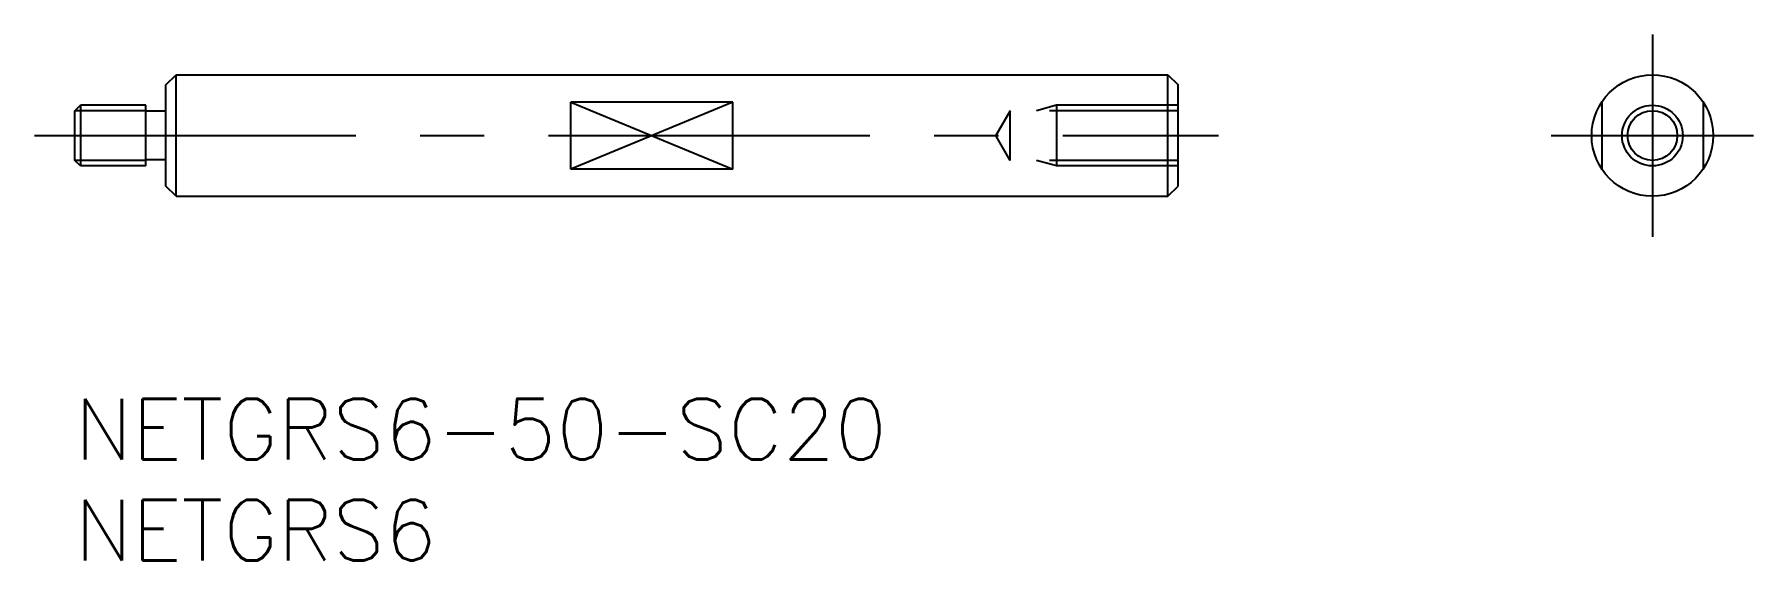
# Model space of a CAD drawing. Extents: x -2 to 82.9, y -8 to 18.
import ezdxf

# ---------------------------------------------------------------- set-up
doc = ezdxf.new("R2010")
doc.units = 0
doc.header["$LTSCALE"] = 0.5
doc.linetypes.add('CENTER', pattern=[50.8, 31.75, -6.35, 6.35, -6.35])
doc.linetypes.add('DASHED', pattern=[19.05, 12.7, -6.35])
for name, color, linetype in [('MSM_CENTER', 1, 'CENTER'), ('MSM_CONTINUOUS', 7, 'CONTINUOUS'), ('MSM_DASHED', 4, 'DASHED'), ('MSM_NARROW', 5, 'CONTINUOUS'), ('MSM_PART_NUMBER', 7, 'CONTINUOUS')]:
    doc.layers.add(name, color=color, linetype=linetype)
doc.styles.get("Standard").update_dxf_attribs({"font": 'txt.shx', "height": 3, "bigfont": 'bigfont.shx'})

# ---------------------------------------------------------------- blocks, each defined once
blk = doc.blocks.new('*U4')
at = {"layer": 'MSM_PART_NUMBER'}
blk.add_text('NETGRS6-50-SC20', height=3, dxfattribs=at).set_placement((0, -3))
blk = doc.blocks.new('*U5')
at = {"layer": 'MSM_PART_NUMBER'}
blk.add_text('NETGRS6', height=3, dxfattribs=at).set_placement((0, -8))

msp = doc.modelspace()

# ---------------------------------------------------------------- linework, layer by layer
at = {"layer": 'MSM_CENTER'}
for p, q in [((77.931, 18), (77.931, 8)), ((-2, 13), (56.5, 13)), ((72.931, 13), (82.931, 13))]:
    msp.add_line(p, q, dxfattribs=at)
at = {"layer": 'MSM_CONTINUOUS'}
for p, q in [((4.5, 15.5), (5, 16)), ((4.5, 10.5), (4.5, 15.5)), ((5, 16), (54, 16)), ((5, 10), (5, 16)), ((54, 16), (54.5, 15.5)), ((54, 10), (54, 16)), ((54.5, 10.5), (54.5, 15.5)), ((0, 14.23), (0.27, 14.5)), ((3.5, 14.5), (0.27, 14.5)), ((0.27, 14.5), (0.27, 11.5)), ((3.5, 11.5), (3.5, 14.5)), ((32.5, 14.658), (24.5, 14.658)), ((24.5, 11.342), (24.5, 14.658)), ((32.5, 11.342), (32.5, 14.658)), ((0, 11.771), (0, 14.23)), ((4.5, 14.2), (3.5, 14.2)), ((0.27, 11.5), (0, 11.771)), ((3.5, 11.5), (0.27, 11.5)), ((4.5, 11.8), (3.5, 11.8)), ((32.5, 11.342), (24.5, 11.342)), ((5, 10), (4.5, 10.5)), ((54, 10), (54.5, 10.5)), ((5, 10), (54, 10))]:
    msp.add_line(p, q, dxfattribs=at)
for radius in [3, 1.23]:
    msp.add_circle((77.931, 13), radius, dxfattribs=at)
at = {"layer": 'MSM_DASHED'}
for p, q in [((48.5, 14.5), (47.5, 14.23)), ((54.5, 14.5), (48.5, 14.5)), ((48.5, 14.5), (48.5, 11.5)), ((75.431, 14.658), (75.431, 11.342)), ((80.431, 14.658), (80.431, 11.342)), ((46.21, 14.23), (45.5, 13)), ((54.5, 14.23), (46.21, 14.23)), ((46.21, 11.771), (46.21, 14.23)), ((46.21, 11.771), (45.5, 13)), ((54.5, 11.771), (46.21, 11.771)), ((48.5, 11.5), (47.5, 11.771)), ((54.5, 11.5), (48.5, 11.5))]:
    msp.add_line(p, q, dxfattribs=at)
at = {"layer": 'MSM_NARROW'}
for p, q in [((32.5, 14.658), (24.5, 11.342)), ((24.5, 14.658), (32.5, 11.342)), ((3.5, 14.23), (0, 14.23)), ((3.5, 11.771), (0, 11.771))]:
    msp.add_line(p, q, dxfattribs=at)
msp.add_circle((77.931, 13), 1.5, dxfattribs=at)

# ---------------------------------------------------------------- block references
at = {"layer": 'MSM_CONTINUOUS'}
for name in ['*U4', '*U5']:
    msp.add_blockref(name, (0, 0), dxfattribs=at)

doc.saveas('drawing.dxf')
